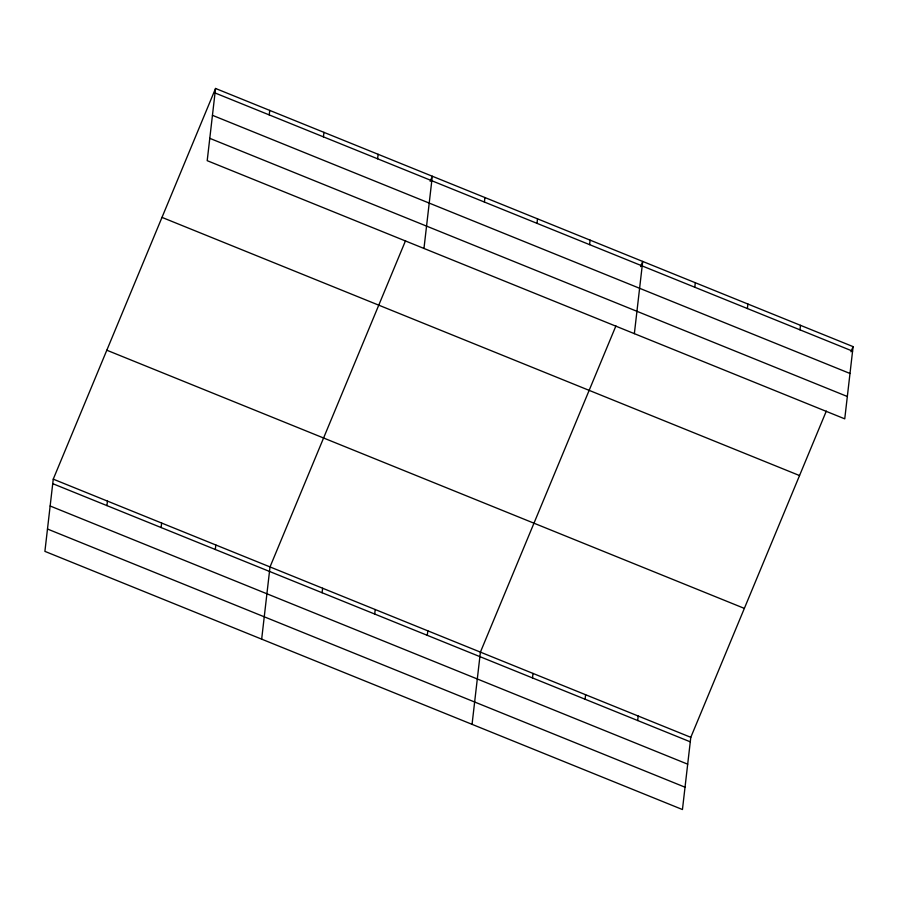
<?xml version="1.0" encoding="UTF-8"?>
<svg xmlns="http://www.w3.org/2000/svg" width="898" height="898" viewBox="0 0 898 898"><rect width="100%" height="100%" fill="white"/><g stroke="black" fill="none" stroke-linecap="round" stroke-linejoin="round"><path stroke-width="1.35" d="M215.554 88.464L207.202 160.675L844.749 418.85L853.1 346.628L215.554 88.464L53.251 479.15L44.9 551.372L682.446 809.536L690.798 737.325L826.317 411.093M106.929 505.608L107.446 501.095M161.112 527.553L161.64 523.04M215.307 549.497L215.834 544.985M269.22 114.91L269.748 110.409M261.666 639.152L270.017 566.93L405.537 240.709M323.415 136.855L323.942 132.354M322.101 592.736L322.618 588.224M377.609 158.8L378.125 154.299M374.691 614.03L375.218 609.529M423.968 248.454L432.32 176.244L430.176 181.396M427.291 635.335L427.818 630.823M484.392 202.039L484.92 197.538M472.056 724.338L480.408 652.128L615.927 325.895M536.993 223.344L537.52 218.843M532.492 677.934L533.008 673.421M589.593 244.638L590.109 240.136M585.081 699.228L585.608 694.726M634.358 333.652L642.71 261.43L640.566 266.594M637.681 720.533L638.209 716.02M694.783 287.237L695.31 282.735M747.383 308.542L747.911 304.029M799.983 329.835L800.5 325.334M850.956 351.791L853.1 346.628M215.037 92.965L852.584 351.14M212.444 115.314L849.991 373.478M209.784 138.337L847.33 396.501M161.999 217.395L799.546 475.558M106.817 350.22L744.363 608.395M53.251 479.15L690.798 737.325M52.735 483.663L690.281 741.827M50.153 506.001L687.688 764.176M47.482 529.023L685.028 787.198"/></g></svg>
